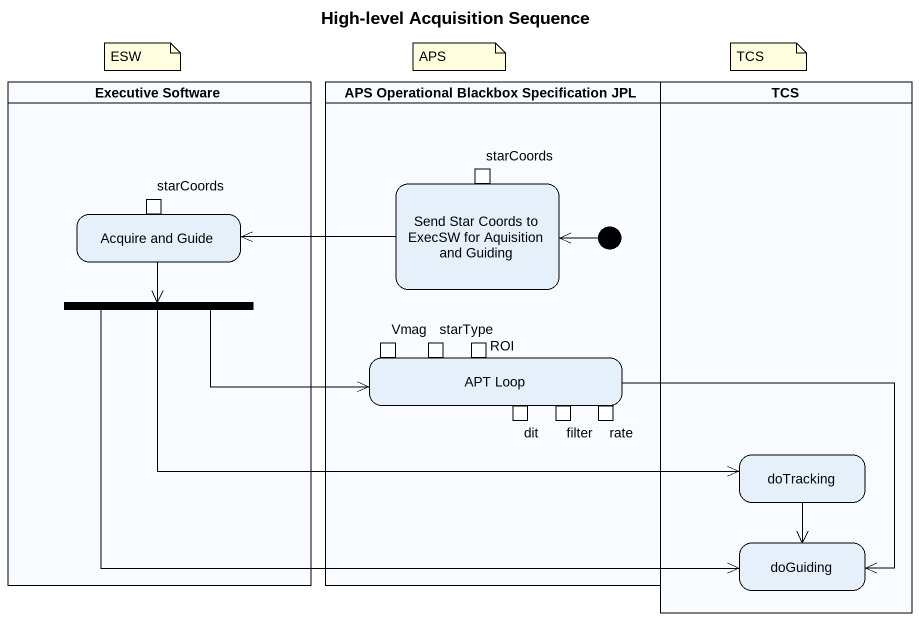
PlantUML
@startuml
title High-level Acquisition Sequence
hide empty description
state "Executive Software" as Executive_Software <<partition>> {
  state "Acquire and Guide" as Acquire_and_Guide {
    state "starCoords" as starCoords_2 <<inputPin>>
  }
  state fork1 <<fork>>
}
state "APS Operational Blackbox Specification JPL" as APS_Operational_Blackbox <<partition>> {
  state "Send Star Coords to ExecSW for Aquisition and Guiding" as Send_Star_Coords_to_ExecSW {
    state starCoords <<inputPin>>
  }
  state "APT Loop" as APT_Loop {
    state Vmag <<inputPin>>
    state starType <<inputPin>>
    state ROI <<inputPin>>
    state dit <<inputPin>>
    state filter <<inputPin>>
    state rate <<inputPin>>
  }
  [*] -left-> Send_Star_Coords_to_ExecSW
}
state TCS <<partition>> {
  state doTracking
  state doGuiding
}
Send_Star_Coords_to_ExecSW -left-> Acquire_and_Guide
Acquire_and_Guide --> fork1
fork1 -right-> APT_Loop
fork1 -right-> doTracking
fork1 -right-> doGuiding
APT_Loop --> doGuiding
doTracking --> doGuiding
note as N1
  ESW
end note
note as N2
  APS
end note
note as N3
  TCS
end note
@enduml
